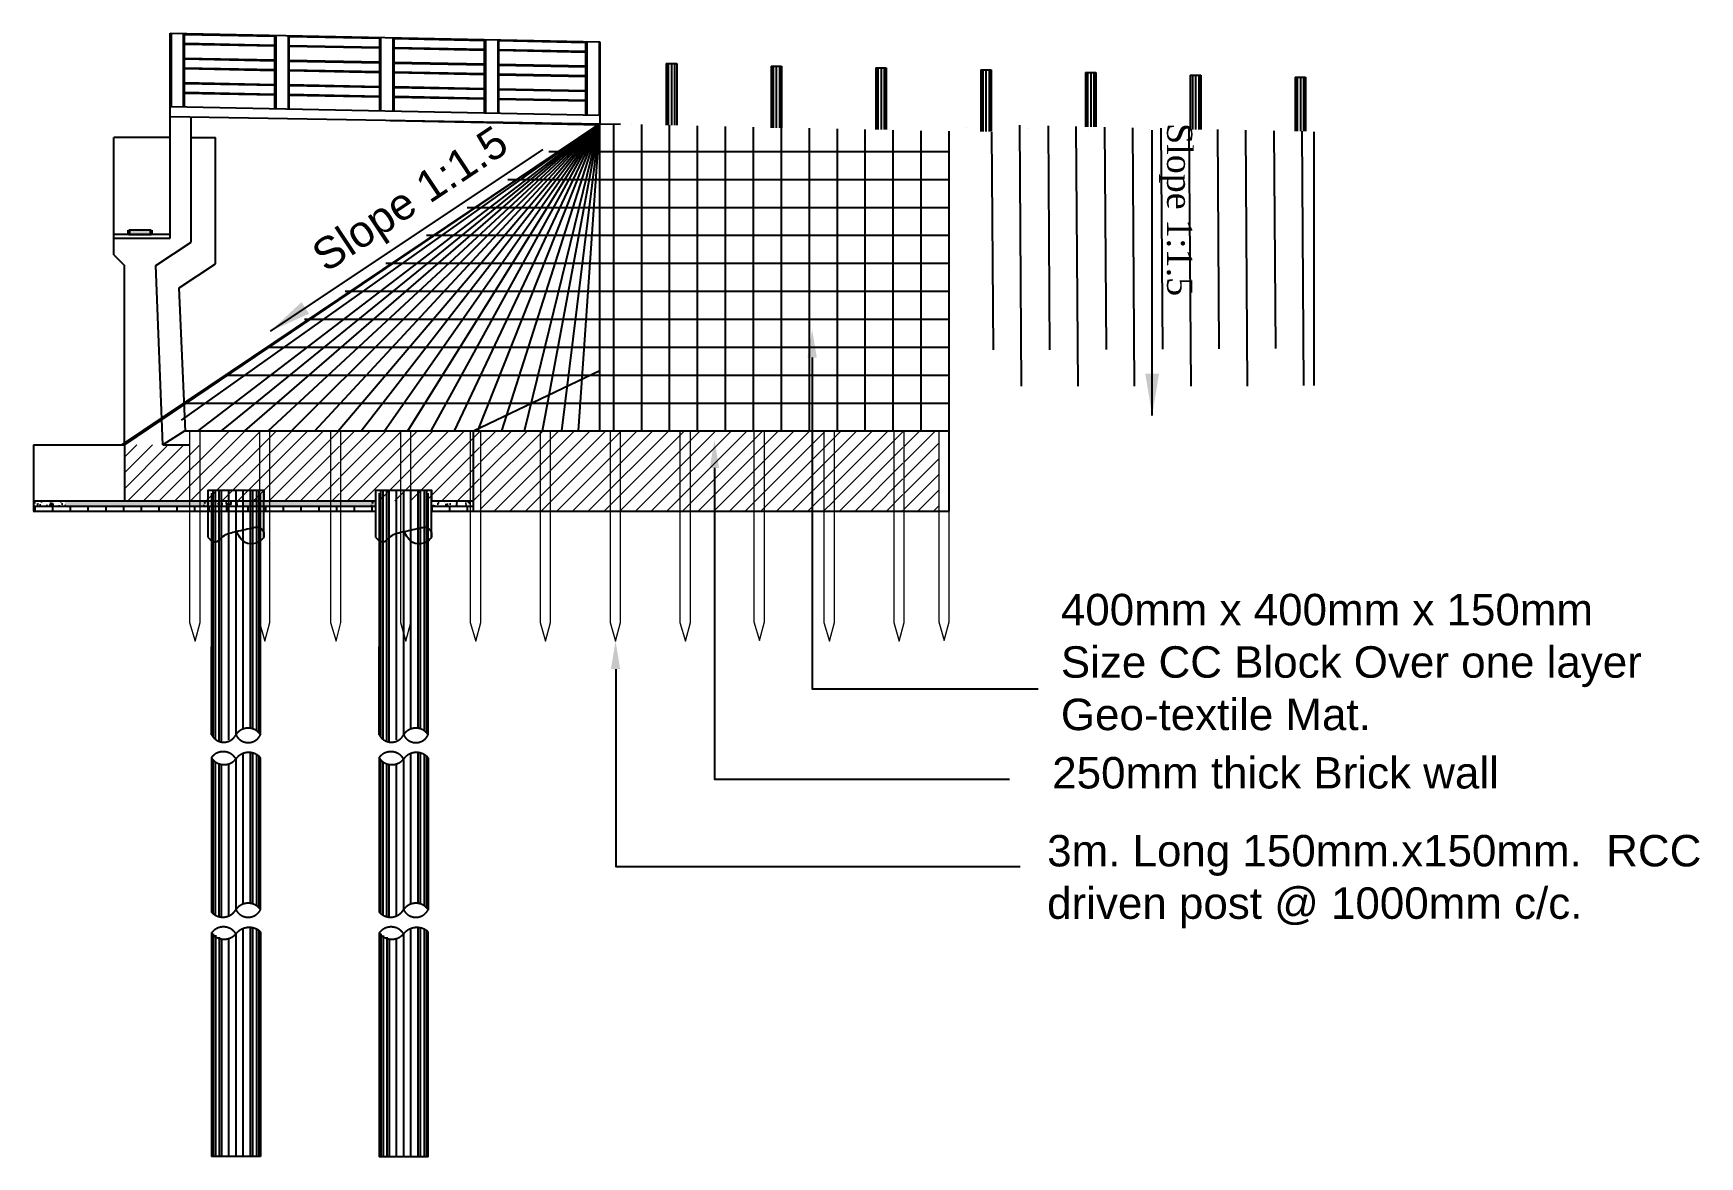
# Model space of a CAD drawing. Header units: millimetres. Extents: x 645430 to 1329725, y -477752 to 44877.
# Drawn here: x 755162 to 779008, y -198815 to -182740 of the extents above; entities that cross this region are included whole.
import ezdxf

# ---------------------------------------------------------------- set-up
doc = ezdxf.new("R2010")
doc.units = ezdxf.units.MM
doc.header["$LTSCALE"] = 250
doc.linetypes.add('ACAD_ISO03W100', pattern=[30, 12, -18])
doc.linetypes.add('DASHED', pattern=[19.05, 12.7, -6.35])
for name, color, linetype in [('Abutment W Line', 200, 'Continuous'), ('Deck Slab', 11, 'Continuous'), ('Dimision', 4, 'Continuous'), ('hatch', 35, 'Continuous'), ('Hatching', 35, 'Continuous'), ('Pile', 11, 'Continuous'), ('Ralling', 6, 'Continuous'), ('Text', 7, 'Continuous')]:
    doc.layers.add(name, color=color, linetype=linetype)
doc.layers.add('Footpath', color=22, linetype='Continuous', lineweight=20)
doc.layers.add('Railing', color=6, linetype='Continuous', lineweight=13)
doc.styles.add('ROMANS', font='arial.ttf', dxfattribs={"height": 200})
doc.styles.get("Standard").update_dxf_attribs({"font": 'times.ttf'})
doc.dimstyles.get("Standard").update_dxf_attribs({"dimtxt": 0.5, "dimasz": 0.18, "dimexe": 0.18, "dimexo": 0.0625, "dimgap": 0.09, "dimtad": 0, "dimtih": 1, "dimtoh": 1, "dimdec": 4, "dimzin": 0, "dimdsep": 46, "dimtxsty": 'Standard', "dimcen": 0.09, "dimadec": 0, "dimazin": 0, "dimtfac": 1, "dimtdec": 4, "dimtofl": 0, "dimtmove": 0, "dimatfit": 3, "dimfxl": 1, "dimtolj": 1, "dimtzin": 0, "dimarcsym": 0})

msp = doc.modelspace()

# ---------------------------------------------------------------- hatches: boundary and pattern name
at = {"layer": 'Deck Slab', "ltscale": 10}
h = msp.add_hatch(color=256, dxfattribs=at)
h.paths.add_polyline_path([(756665.6, -185555.8), (756530.2, -185555.8), (756530.2, -185620.8), (756665.6, -185620.8)])
h.paths.add_polyline_path([(756851, -185555.8), (756665.6, -185555.8), (756665.6, -185620.8), (756851, -185620.8)])
at = {"layer": 'Footpath', "lineweight": 13, "ltscale": 250}
h = msp.add_hatch(dxfattribs=at)
h.set_pattern_fill('ANSI31', color=256, scale=50)
h.set_pattern_definition([(45, (-789376.4, 113262.55), (-112.253202, 112.253202), [])])
h.paths.add_polyline_path([(768118.2, -188427.4), (767619.2, -188427.4), (767619.2, -189577.4), (768118.2, -189577.4)])
h.paths.add_polyline_path([(767607.7, -188427.4), (766619.2, -188427.4), (766619.2, -189577.4), (767607.7, -189577.4)])
h.paths.add_polyline_path([(766301.6, -188427.4), (765619.2, -188427.4), (765619.2, -189577.4), (766301.6, -189577.4)])
h.paths.add_polyline_path([(766616.4, -188440.5), (766301.6, -188427.4), (766301.6, -189577.4), (766616.4, -189590.4)])
h.paths.add_polyline_path([(765619.2, -188427.4), (764558.9, -188427.4), (764558.9, -189577.4), (765619.2, -189577.4)])
h.paths.add_polyline_path([(764558.9, -188427.4), (763558.9, -188427.4), (763558.9, -189577.4), (764558.9, -189577.4)])
h.paths.add_polyline_path([(763558.9, -188427.4), (762558.9, -188427.4), (762558.9, -189577.4), (763558.9, -189577.4)])
h.paths.add_polyline_path([(762558.9, -188427.4), (761558.9, -188427.4), (761558.9, -189577.4), (762558.9, -189577.4)])
h.paths.add_polyline_path([(761547.4, -188430.5), (760558.9, -188427.4), (760558.9, -189429.3), (760856.3, -189429.3), (760856.3, -189427.4), (761547.4, -189430.4)])
h.paths.add_polyline_path([(760558.9, -188427.4), (759558.9, -188427.4), (759558.9, -189427.4), (760056.3, -189427.4), (760056.3, -189429.3), (760558.9, -189429.3)])
h.paths.add_polyline_path([(759542, -188438.4), (758541.8, -188427.4), (758541.8, -189427.4), (759542, -189438.3)])
h.paths.add_polyline_path([(758541.8, -188426.5), (757765.4, -188427.4), (757765.4, -189427.4), (757646.3, -189427.4), (757656.7, -189427.4), (757656.7, -189429.3), (758541.8, -189428.3)])
h.paths.add_polyline_path([(757765.4, -188427.4), (757765.4, -188629.3), (757009.2, -188651.6), (757007.4, -188629.3), (756465.4, -188629.3), (756459.2, -189427.4), (757765.4, -189427.4)])
at = {"layer": 'hatch'}
h = msp.add_hatch(dxfattribs=at)
h.set_pattern_fill('AR-CONC', color=256, style=0)
h.set_pattern_definition([(50, (783478.27, -188196.49), (182.1847, -15.9391), [19.05, -209.55]), (355, (783478.27, -188196.49), (-35.2428, 191.0566), [15.24, -167.64]), (100.451, (783493.46, -188197.81), (146.9425, 175.1167), [16.19, -178.09]), (46.1842, (783478.27, -188145.69), (271.079, -42.0423), [28.575, -314.325]), (96.6356, (783500.86, -188149.2), (237.4042, 247.4256), [24.285, -267.135]), (351.184, (783478.27, -188145.69), (237.4046, 247.425), [22.86, -251.46]), (21, (783503.67, -188158.39), (151.6149, -102.2655), [19.05, -209.55]), (326, (783503.67, -188158.39), (61.802, 184.188), [15.24, -167.64]), (71.4514, (783516.3, -188166.9), (213.4165, 81.9229), [16.19, -178.09]), (37.5, (783478.273, -188196.486), (3.0886, 84.55504), [0, -165.608, 0, -170.18, 0, -168.275]), (7.5, (783478.27, -188196.49), (66.81966, 100.18057), [0, -97.028, 0, -161.798, 0, -64.135]), (327.5, (783421.63, -188196.486), (135.5906, -5.72874), [0, -63.5, 0, -198.12, 0, -262.89]), (317.5, (783396.23, -188196.49), (148.1292, 25.4265), [0, -82.55, 0, -131.572, 0, -186.69])])
h.paths.add_polyline_path([(755617.4, -189504.3), (755617.4, -189429.3), (755162.4, -189429.3), (755162.4, -189504.3)])
h = msp.add_hatch(dxfattribs=at)
h.set_pattern_fill('BRICK', color=256, scale=20, style=0)
h.set_pattern_definition([(0, (783508.27, -188196.49), (0, 127), []), (90, (783508.27, -188196.49), (-254, 2e-14), [127, -127]), (90, (783635.27, -188196.49), (-254, 2e-14), [-127, 127])])
h.paths.add_polyline_path([(755602.3, -189579.3), (755602.3, -189504.3), (755162.4, -189504.3), (755162.4, -189579.3)])
h.paths.add_polyline_path([(757602.4, -189579.3), (757602.4, -189504.3), (755617.4, -189504.3), (755617.4, -189579.3)])
h.paths.add_polyline_path([(758102.4, -189504.3), (758102.4, -189579.3), (759602.5, -189579.3), (759602.5, -189504.3)])
h.paths.add_polyline_path([(760062.4, -189579.3), (760062.4, -189504.3), (759602.5, -189504.3), (759602.5, -189579.3)])
h = msp.add_hatch(dxfattribs=at)
h.set_pattern_fill('AR-CONC', color=256, style=0)
h.set_pattern_definition([(50, (783573.02, -188196.49), (182.1847, -15.9391), [19.05, -209.55]), (355, (783573.02, -188196.49), (-35.2428, 191.0566), [15.24, -167.64]), (100.451, (783588.2, -188197.81), (146.9425, 175.1167), [16.19, -178.09]), (46.1842, (783573.02, -188145.69), (271.079, -42.0423), [28.575, -314.325]), (96.6356, (783595.6, -188149.2), (237.4042, 247.4256), [24.285, -267.135]), (351.184, (783573.02, -188145.69), (237.4046, 247.425), [22.86, -251.46]), (21, (783598.42, -188158.39), (151.6149, -102.2655), [19.05, -209.55]), (326, (783598.42, -188158.39), (61.802, 184.188), [15.24, -167.64]), (71.4514, (783611.05, -188166.9), (213.4165, 81.9229), [16.19, -178.09]), (37.5, (783573.02, -188196.486), (3.0886, 84.55504), [0, -165.608, 0, -170.18, 0, -168.275]), (7.5, (783573.02, -188196.49), (66.81966, 100.18057), [0, -97.028, 0, -161.798, 0, -64.135]), (327.5, (783516.376, -188196.486), (135.5906, -5.72874), [0, -63.5, 0, -198.12, 0, -262.89]), (317.5, (783490.98, -188196.49), (148.1292, 25.4265), [0, -82.55, 0, -131.572, 0, -186.69])])
h.paths.add_polyline_path([(757667.2, -189429.3), (755617.4, -189429.3), (755617.4, -189504.3), (757667.2, -189504.3)])
h.paths.add_polyline_path([(759667.2, -189429.3), (758167.2, -189429.3), (758167.2, -189504.3), (759667.2, -189504.3)])
h.paths.add_polyline_path([(760062.4, -189504.3), (760062.4, -189429.3), (759667.2, -189429.3), (759667.2, -189504.3)])
h = msp.add_hatch(dxfattribs=at)
h.set_pattern_fill('AR-CONC', color=256, style=0)
h.set_pattern_definition([(50, (805571.93, -202539), (182.18467, -15.9391), [19.05, -209.55]), (355, (805571.93, -202539), (-35.2428, 191.05664), [15.24, -167.64]), (100.451, (805587.11, -202540.33), (146.9425, 175.1167), [16.19, -178.09]), (46.1842, (805571.93, -202488.2), (271.079, -42.0423), [28.575, -314.325]), (96.6356, (805594.52, -202491.7), (237.4042, 247.4256), [24.285, -267.135]), (351.184, (805571.93, -202488.2), (237.4046, 247.4251), [22.86, -251.46]), (21, (805597.33, -202500.9), (151.6149, -102.2655), [19.05, -209.55]), (326, (805597.33, -202500.9), (61.802, 184.188), [15.24, -167.64]), (71.4514, (805609.97, -202509.42), (213.4165, 81.92286), [16.19, -178.09]), (37.5, (805571.93, -202539), (3.0886, 84.55504), [0, -165.608, 0, -170.18, 0, -168.275]), (7.5, (805571.93, -202539), (66.81966, 100.18057), [0, -97.028, 0, -161.798, 0, -64.135]), (327.5, (805515.29, -202539), (135.5906, -5.72874), [0, -63.5, 0, -198.12, 0, -262.89]), (317.5, (805489.89, -202539), (148.12918, 25.4265), [0, -82.55, 0, -131.572, 0, -186.69])])
h.paths.add_polyline_path([(760862.4, -189429.3), (760862.4, -189504.3), (761462.5, -189504.3), (761462.5, -189429.3)])
h = msp.add_hatch(dxfattribs=at)
h.set_pattern_fill('BRICK', color=256, scale=20, style=0)
h.set_pattern_definition([(0, (805571.93, -202539), (0, 127), []), (90, (805571.93, -202539), (-254, 2e-14), [127, -127]), (90, (805698.93, -202539), (-254, 2e-14), [-127, 127])])
h.paths.add_polyline_path([(761462.5, -189504.3), (760862.4, -189504.3), (760862.4, -189579.3), (761462.4, -189579.3)])
at = {"layer": 'Pile', "ltscale": 0.2}
h = msp.add_hatch(dxfattribs=at)
h.set_pattern_fill('AR-CONC', color=256, style=0)
h.set_pattern_definition([(50, (803524.93, -202186.38), (182.18467, -15.9391), [19.05, -209.55]), (355, (803524.93, -202186.38), (-35.2428, 191.05664), [15.24, -167.64]), (100.451, (803540.11, -202187.7), (146.9425, 175.1167), [16.19, -178.09]), (46.1842, (803524.93, -202135.58), (271.079, -42.0423), [28.575, -314.325]), (96.6356, (803547.52, -202139.08), (237.4042, 247.4256), [24.285, -267.135]), (351.184, (803524.93, -202135.58), (237.4046, 247.4251), [22.86, -251.46]), (21, (803550.33, -202148.28), (151.6149, -102.2655), [19.05, -209.55]), (326, (803550.33, -202148.28), (61.802, 184.188), [15.24, -167.64]), (71.4514, (803562.97, -202156.8), (213.4165, 81.92286), [16.19, -178.09]), (37.5, (803524.93, -202186.376), (3.0886, 84.55504), [0, -165.608, 0, -170.18, 0, -168.275]), (7.5, (803524.93, -202186.38), (66.81966, 100.18057), [0, -97.028, 0, -161.798, 0, -64.135]), (327.5, (803468.29, -202186.376), (135.5906, -5.72874), [0, -63.5, 0, -198.12, 0, -262.89]), (317.5, (803442.89, -202186.38), (148.12918, 25.4265), [0, -82.55, 0, -131.572, 0, -186.69])])
h.paths.add_polyline_path([(758102.4, -189429.3), (757602.4, -189429.3), (757602.4, -189504.3), (758102.4, -189504.3)])
h = msp.add_hatch(dxfattribs=at)
h.set_pattern_fill('BRICK', color=256, scale=20, style=0)
h.set_pattern_definition([(0, (803524.93, -202186.38), (0, 127), []), (90, (803524.93, -202186.38), (-254, 2e-14), [127, -127]), (90, (803651.93, -202186.38), (-254, 2e-14), [-127, 127])])
h.paths.add_polyline_path([(758102.4, -189504.3), (757602.4, -189504.3), (757602.4, -189579.3), (758102.4, -189579.3)])
h = msp.add_hatch(dxfattribs=at)
h.set_pattern_fill('AR-CONC', color=256, style=0)
h.set_pattern_definition([(50, (805924.93, -202186.38), (182.18467, -15.9391), [19.05, -209.55]), (355, (805924.93, -202186.38), (-35.2428, 191.05664), [15.24, -167.64]), (100.451, (805940.11, -202187.7), (146.9425, 175.1167), [16.19, -178.09]), (46.1842, (805924.93, -202135.58), (271.079, -42.0423), [28.575, -314.325]), (96.6356, (805947.52, -202139.08), (237.4042, 247.4256), [24.285, -267.135]), (351.184, (805924.93, -202135.58), (237.4046, 247.4251), [22.86, -251.46]), (21, (805950.33, -202148.28), (151.6149, -102.2655), [19.05, -209.55]), (326, (805950.33, -202148.28), (61.802, 184.188), [15.24, -167.64]), (71.4514, (805962.97, -202156.8), (213.4165, 81.92286), [16.19, -178.09]), (37.5, (805924.93, -202186.376), (3.0886, 84.55504), [0, -165.608, 0, -170.18, 0, -168.275]), (7.5, (805924.93, -202186.38), (66.81966, 100.18057), [0, -97.028, 0, -161.798, 0, -64.135]), (327.5, (805868.29, -202186.376), (135.5906, -5.72874), [0, -63.5, 0, -198.12, 0, -262.89]), (317.5, (805842.89, -202186.38), (148.12918, 25.4265), [0, -82.55, 0, -131.572, 0, -186.69])])
h.paths.add_polyline_path([(760052.4, -189504.3), (760052.4, -189429.3), (760002.4, -189429.3), (760002.4, -189504.3)])

# ---------------------------------------------------------------- linework, layer by layer
at = {"layer": 'Abutment W Line'}
for p, q in [((757120.3, -183790.2), (757120.3, -182740)), ((757120.3, -183790.2), (757120.3, -182740)), ((757120.3, -182740), (763270.3, -182863.6)), ((757120.3, -183790.2), (757120.3, -182750.6)), ((757120.3, -182750.6), (757120.3, -183790.2)), ((757122.7, -183929.7), (757122.7, -182740)), ((757132.8, -182740.2), (757132.8, -183790.4)), ((757307.8, -182743.7), (757307.8, -183793.9)), ((757320.3, -182744), (757320.3, -183794.2)), ((757320.3, -182756), (758620.3, -182782.1)), ((757320.3, -182882), (758620.3, -182908.2)), ((757320.3, -182894), (758620.3, -182920.2)), ((758620.3, -183820.3), (758620.3, -182770.1)), ((758620.3, -183820.3), (758620.3, -182770.1)), ((758620.3, -183820.3), (758620.3, -182780.8)), ((758620.3, -182780.8), (758620.3, -183820.3)), ((758632.8, -182770.4), (758632.8, -183820.6)), ((758807.8, -182773.9), (758807.8, -183824.1)), ((758820.3, -182774.1), (758820.3, -183824.3)), ((758820.3, -182786.1), (760120.3, -182810.7)), ((760120.3, -183850.4), (760120.3, -182800.3)), ((760120.3, -183850.4), (760120.3, -182800.3)), ((760120.3, -183850.4), (760120.3, -182800.3)), ((760120.3, -182800.3), (760120.3, -183850.4)), ((760132.8, -182800.5), (760132.8, -183850.6)), ((760307.8, -182804), (760307.8, -183854.1)), ((760320.3, -182804.3), (760320.3, -183854.4)), ((760320.3, -182814.7), (761620.2, -182840.7)), ((761620.2, -183880.5), (761620.2, -182830.4)), ((761620.2, -183880.5), (761620.2, -182830.4)), ((761620.2, -183880.5), (761620.2, -182830.4)), ((761620.2, -182830.4), (761620.2, -183880.5)), ((761632.7, -182830.7), (761632.7, -183880.7)), ((761807.7, -182834.2), (761807.7, -183884.2)), ((761820.2, -182834.4), (761820.2, -183884.5)), ((761820.2, -182844.7), (763070.3, -182869.4)), ((763070.3, -183909.6), (763070.3, -182859.6)), ((763082.8, -182859.8), (763082.8, -183909.8)), ((763083, -182859.8), (763083, -183907.9)), ((763257.8, -182863.3), (763257.8, -183913.3)), ((763258, -182863.3), (763258, -183913.2)), ((763270.5, -183896.9), (763270.3, -182863.6)), ((763270.3, -182863.6), (763270.5, -183896.9)), ((757120.3, -182900.7), (757115.6, -182900.5)), ((757320.3, -183106), (758620.3, -183132.1)), ((757320.6, -183094), (758620.5, -183120.1)), ((758820.3, -182912.1), (760120.3, -182936.8)), ((758820.3, -182924.2), (760120.3, -182948.8)), ((758820.3, -183136.1), (760120.3, -183160.7)), ((758820.5, -183124.1), (760120.5, -183148.7)), ((760320.3, -182940.8), (761620.2, -182966.7)), ((760320.3, -182952.8), (761620.2, -182978.7)), ((761820.2, -182970.7), (763070.3, -182995.4)), ((761820.2, -182982.7), (763070.3, -183007.4)), ((757320.3, -183232), (758620.3, -183258.2)), ((757320.3, -183244), (758620.3, -183270.2)), ((758820.3, -183262.1), (760120.3, -183286.8)), ((758820.3, -183274.2), (760120.3, -183298.8)), ((760320.3, -183164.7), (761620.2, -183190.7)), ((760320.3, -183290.8), (761620.2, -183316.7)), ((760320.3, -183302.8), (761620.2, -183328.7)), ((760320.5, -183152.7), (761620.5, -183178.7)), ((761820.2, -183194.7), (763070.3, -183219.4)), ((761820.2, -183320.7), (763070.3, -183345.4)), ((761820.2, -183332.7), (763070.3, -183357.4)), ((761820.5, -183182.7), (763070.3, -183207.4)), ((757320.3, -183456), (758620.3, -183482.1)), ((757320.3, -183582), (758620.3, -183608.2)), ((757320.3, -183594), (758620.3, -183620.2)), ((757320.6, -183444), (758620.5, -183470.1)), ((758820.3, -183486.1), (760120.3, -183510.7)), ((758820.3, -183612.1), (760120.3, -183636.8)), ((758820.5, -183474.1), (760120.5, -183498.7)), ((760320.3, -183514.7), (761620.2, -183540.7)), ((760320.5, -183502.7), (761620.5, -183528.7)), ((761820.2, -183544.7), (763070.3, -183569.4)), ((761820.5, -183532.7), (763070.3, -183557.4)), ((763270.5, -183913.6), (757120.3, -183790.2)), ((758820.3, -183624.2), (760120.3, -183648.8)), ((760320.3, -183640.8), (761620.2, -183666.7)), ((760320.3, -183652.8), (761620.2, -183678.7)), ((761820.2, -183670.7), (763070.3, -183695.4)), ((761820.2, -183682.7), (763070.3, -183707.4)), ((757120.3, -185672.7), (757122.7, -183929.7)), ((757281.1, -188276), (763268.2, -184032.6)), ((757420.3, -184226.5), (757422.7, -183934.8)), ((763270.5, -183896.9), (763268.2, -184033.3)), ((757120.3, -184232.5), (756315.3, -184232.5)), ((756315.3, -185911.3), (756315.3, -184232.5)), ((757420.3, -185729.6), (757420.3, -184229.5)), ((757770.3, -186038), (757770.3, -184232.5)), ((757120.3, -185675.7), (756315.3, -185675.7)), ((756851, -185555.8), (756530.1, -185555.8)), ((756915.7, -186061.3), (757420.3, -185729.6)), ((756465.4, -188629.3), (756465.4, -186061.3)), ((757015.4, -188626.3), (756915.7, -186061.3)), ((757248.7, -186380.9), (757770.3, -186038)), ((757340.8, -188436.1), (757248.7, -186380.9)), ((757330.4, -188429.3), (757015.4, -188626.3)), ((757330.4, -188429.3), (761465.5, -188429.3)), ((755165.4, -188629.3), (756465.4, -188629.3)), ((757015.2, -188626.3), (757391.9, -188626.3)), ((755162.4, -189429.3), (760062.4, -189429.3)), ((755162.4, -189504.3), (760062.4, -189504.3)), ((760862.4, -189429.3), (761462.5, -189429.3)), ((760862.4, -189504.3), (761462.5, -189504.3)), ((755162.4, -189579.3), (760062.4, -189579.3)), ((760862.4, -189579.3), (761462.4, -189579.3))]:
    msp.add_line(p, q, dxfattribs=at)
at = {"layer": 'Abutment W Line', "linetype": 'ACAD_ISO03W100'}
msp.add_line((763270.4, -184056.2), (757120.3, -183923.2), dxfattribs=at)
at = {"layer": 'Abutment W Line', "ltscale": 10}
for p, q in [((763468.2, -188430.1), (763468.2, -184046.5)), ((763868.2, -188430.1), (763868.2, -184046.5)), ((764268.2, -188430.1), (764268.2, -184055.2)), ((764668.2, -188430.1), (764668.2, -184063.8)), ((765068.2, -188430.1), (765068.2, -184072.5)), ((765468.2, -188430.1), (765468.2, -184081.1)), ((765868.2, -188430.1), (765868.2, -184089.7)), ((766268.2, -188430.1), (766268.2, -184098.4)), ((766668.2, -188430.1), (766668.2, -184107)), ((767068.2, -188430.1), (767068.2, -184115.6)), ((767468.2, -188430.1), (767468.2, -184124.3)), ((767868.2, -188430.1), (767868.2, -184132.9)), ((768268.2, -189579.3), (768268.2, -184139.9)), ((768268.2, -188430.1), (768268.2, -184141.6)), ((768268.2, -189579.3), (768268.2, -184145.9)), ((762539.8, -184430.1), (768268.2, -184430.1)), ((761953.8, -184830.1), (768268.2, -184830.1)), ((761371.9, -185230.1), (768268.2, -185230.1)), ((760790, -185630.1), (768268.2, -185630.1)), ((760208.1, -186030.1), (768268.2, -186030.1)), ((759626.2, -186430.1), (768268.2, -186430.1)), ((759044.3, -186830.1), (768268.2, -186830.1)), ((758541.9, -187230.1), (768268.2, -187230.1)), ((757937.3, -187630.1), (768268.2, -187630.1)), ((757332.7, -188030.1), (768268.2, -188030.1)), ((761465.5, -188429.3), (768268.2, -188429.3)), ((756465.4, -188629.3), (756465.4, -189429.3)), ((761462.4, -189579.3), (768268.2, -189579.3))]:
    msp.add_line(p, q, dxfattribs=at)
at = {"layer": 'Abutment W Line', "ltscale": 10, "elevation": 0}
for points in [[(763268.2, -184032.6), (756425.7, -188630.1)], [(763268.2, -184032.6), (756465.4, -188629.3)], [(763565.3, -184038.3), (763565.3, -184038.3)], [(761462.4, -188429.3), (763268.2, -187566.8)], [(758412.8, -198814.3), (757712.8, -198814.3)], [(760812.4, -198814.7), (760112.4, -198814.7)]]:
    msp.add_lwpolyline(points, dxfattribs=at)
at = {"layer": 'Abutment W Line', "elevation": 0}
for points in [[(757122.7, -183929.7), (763565.3, -184038.3)], [(757520.8, -188430.1), (763268.2, -184032.6)], [(757854.4, -188430.1), (763268.2, -184032.6)], [(758188, -188430.1), (763268.2, -184032.6)], [(758521.6, -188430.1), (763268.2, -184032.6)], [(758855.2, -188430.1), (763268.2, -184032.6)], [(759188.8, -188430.1), (763268.2, -184032.6)], [(759522.4, -188430.1), (763268.2, -184032.6)], [(759856, -188430.1), (763268.2, -184032.6)], [(760189.6, -188430.1), (763268.2, -184032.6)], [(760523.2, -188430.1), (763268.2, -184032.6)], [(760856.8, -188430.1), (763268.2, -184032.6)], [(761190.4, -188430.1), (763268.2, -184032.6)], [(761525.4, -188430.1), (763268.2, -184032.6)], [(761865, -188430.1), (763268.2, -184032.6)], [(762191.2, -188430.1), (763268.2, -184032.6)], [(762448.3, -188429.3), (763268.2, -184032.6)], [(762725.9, -188429.3), (763268.2, -184032.6)], [(762964.5, -188429.3), (763268.2, -184032.6)], [(763268.2, -188430.1), (763268.2, -184032.6)], [(763268.2, -187419.8), (763268.2, -184033.3)], [(757420.3, -184229.5), (757770.3, -184229.5)], [(757120.3, -185620.8), (756315.3, -185620.8)], [(756315.3, -185911.3), (756465.4, -186061.3)], [(761462.4, -189579.3), (761462.4, -188429.3)], [(755165.4, -188629.3), (755165.4, -189579.3)]]:
    msp.add_lwpolyline(points, dxfattribs=at)
at = {"layer": 'Dimision', "color": 7, "lineweight": 50}
for p, q in [((756530.1, -185555.8), (756530.1, -185620.8)), ((756851, -185555.8), (756851, -185620.8))]:
    msp.add_line(p, q, dxfattribs=at)
at = {"layer": 'Dimision', "ltscale": 0.5, "elevation": 0}
msp.add_lwpolyline([(756530.1, -185620.8), (756851, -185620.8)], dxfattribs=at)
at = {"layer": 'Dimision', "ltscale": 5, "elevation": 0}
for points in [[(766307.7, -187380.4), (766307.7, -192118.6), (769540, -192118.6)], [(764909.8, -188959.3), (764909.8, -193411.8), (769131.4, -193411.8)], [(763497.2, -191836.6), (763497.2, -194660.9), (769283.4, -194660.9)]]:
    msp.add_lwpolyline(points, dxfattribs=at)
at = {"layer": 'Dimision', "ltscale": 5}
for points in [[(766241.1, -187380.4, 0), (766307.7, -186980.4, 0), (766374.4, -187380.4, 0)], [(764843.1, -188959.3, 0), (764909.8, -188559.3, 0), (764976.4, -188959.3, 0)], [(763427.4, -191836.6), (763494.1, -191436.6), (763560.8, -191836.6)]]:
    msp.add_solid(points, dxfattribs=at)
at = {"layer": 'hatch', "ltscale": 10}
for p, q in [((764249.2, -183171.5), (764249.2, -184053.9)), ((764294.2, -183171.5), (764294.2, -184053.5)), ((764339.2, -183171.5), (764339.2, -184053.2)), ((765749.2, -183209.7), (765749.2, -184092.1)), ((765794.2, -183209.7), (765794.2, -184091.8)), ((765839.2, -183209.7), (765839.2, -184091.4)), ((767249.2, -183233.7), (767249.2, -184116.1)), ((767294.2, -183233.7), (767294.2, -184115.7)), ((767339.2, -183233.7), (767339.2, -184115.4)), ((768749.2, -183263.3), (768749.2, -184145.7)), ((768794.2, -183263.3), (768794.2, -184145.3)), ((768839.2, -183263.3), (768839.2, -184144.9)), ((770249.2, -183302), (770249.2, -184078.4)), ((770294.2, -183302), (770294.2, -184078)), ((770339.2, -183302), (770339.2, -184077.6)), ((771749.2, -183339.2), (771749.2, -184115.6)), ((771794.2, -183339.2), (771794.2, -184115.2)), ((771839.2, -183339.2), (771839.2, -184114.9)), ((773249.2, -183365.7), (773249.2, -184142)), ((773294.2, -183365.7), (773294.2, -184141.7)), ((773339.2, -183365.7), (773339.2, -184141.3)), ((769683.3, -184064.5), (769705.3, -187266.8)), ((770491.5, -184081.9), (770513.4, -187262.4)), ((768875.1, -184153), (768897.2, -187271.2)), ((771299.7, -184099.4), (771321.5, -187257.9)), ((772107.9, -184116.8), (772129.5, -187253.5)), ((772916.1, -184134.3), (772937.6, -187249)), ((773489.1, -184147.8), (773489.1, -187779.1))]:
    msp.add_line(p, q, dxfattribs=at)
at = {"layer": 'hatch', "ltscale": 3}
for p, q in [((757712.8, -192777.1), (757712.8, -191519.2)), ((757733.6, -192809.3), (757733.6, -191519.2)), ((757767.2, -192842.4), (757767.2, -191519.2)), ((757821.5, -192872.1), (757821.5, -191519.2)), ((757855.2, -192878.3), (757855.2, -191519.2)), ((757959.3, -192850.5), (757959.3, -191519.2)), ((760112.4, -192777.5), (760112.4, -191519.6)), ((760133.2, -192809.7), (760133.2, -191519.6)), ((760166.8, -192842.9), (760166.8, -191519.6)), ((760221.1, -192872.5), (760221.1, -191519.6)), ((760254.8, -192878.8), (760254.8, -191519.6)), ((760358.9, -192850.9), (760358.9, -191519.6))]:
    msp.add_line(p, q, dxfattribs=at)
at = {"layer": 'hatch', "ltscale": 10, "elevation": 0}
for points in [[(769305.3, -187787.4), (769279.2, -184055.7)], [(770113.4, -187787.4), (770087.4, -184073.2)], [(770921.5, -187787.4), (770895.6, -184090.6)], [(771729.6, -187787.4), (771703.8, -184108.1)], [(772537.7, -187787.4), (772512, -184125.5)], [(773345.7, -187780.7), (773320.2, -184140.4)]]:
    msp.add_lwpolyline(points, dxfattribs=at)
at = {"layer": 'Hatching', "ltscale": 3}
for p, q in [((757712.8, -189321), (757712.8, -192777.1)), ((757733.6, -191519.2), (757733.6, -189282.6)), ((757767.2, -191519.2), (757767.2, -189282.6)), ((757821.5, -191519.2), (757821.5, -189282.6)), ((757855.2, -191519.2), (757855.2, -189282.6)), ((757959.3, -191519.2), (757959.3, -189282.6)), ((758062.8, -192778.6), (758062.8, -189282.6)), ((758166.3, -192694.5), (758166.3, -189282.6)), ((758270.4, -192684.8), (758270.4, -189282.6)), ((758304.1, -192689.8), (758304.1, -189282.6)), ((758358.5, -192720.8), (758358.5, -189282.6)), ((758392, -192750.3), (758392, -189282.6)), ((758412.8, -192777.1), (758412.8, -189321)), ((760112.4, -189321.4), (760112.4, -192777.5)), ((760133.2, -191519.6), (760133.2, -189283.1)), ((760166.8, -191519.6), (760166.8, -189283.1)), ((760221.1, -191519.6), (760221.1, -189283.1)), ((760254.8, -191519.6), (760254.8, -189283.1)), ((760358.9, -191519.6), (760358.9, -189283.1)), ((760462.4, -192779.1), (760462.4, -189283.1)), ((760565.9, -192694.9), (760565.9, -189283.1)), ((760670.1, -192685.3), (760670.1, -189283.1)), ((760703.8, -192690.2), (760703.8, -189283.1)), ((760758.1, -192721.2), (760758.1, -189283.1)), ((760791.7, -192750.8), (760791.7, -189283.1)), ((760812.4, -192777.5), (760812.4, -189321.4)), ((757712.8, -193109.5), (757712.8, -195320.6)), ((757733.6, -195332.6), (757733.6, -193135.7)), ((757812.8, -193030.2), (757812.8, -193030.5)), ((758062.8, -195281.8), (758062.8, -193121.6)), ((758166.3, -195205.7), (758166.3, -193044.7)), ((758270.4, -195187.9), (758270.4, -193033.5)), ((758304.1, -195204.2), (758304.1, -193039)), ((758358.5, -195231.8), (758358.5, -193061.7)), ((758392, -195258.2), (758392, -193085.5)), ((758412.8, -195279.7), (758412.8, -193105.7)), ((760112.4, -193110), (760112.4, -195321.1)), ((760133.2, -195333.1), (760133.2, -193136.1)), ((760212.4, -193030.7), (760212.4, -193031)), ((760462.4, -195282.3), (760462.4, -193122.1)), ((760565.9, -195206.1), (760565.9, -193045.1)), ((760670.1, -195188.3), (760670.1, -193033.9)), ((760703.8, -195204.7), (760703.8, -193039.5)), ((760758.1, -195232.3), (760758.1, -193062.2)), ((760791.7, -195258.6), (760791.7, -193086)), ((760812.4, -193106.1), (760812.4, -195280.1)), ((760812.4, -195280.1), (760812.4, -193106.1)), ((757767.2, -195354.1), (757767.2, -193165)), ((757821.5, -195376.3), (757821.5, -193194.4)), ((757855.2, -195386.6), (757855.2, -193201.6)), ((757959.3, -195361.8), (757959.3, -193193.9)), ((760166.8, -195354.6), (760166.8, -193165.5)), ((760221.1, -195376.8), (760221.1, -193194.9)), ((760254.8, -195387), (760254.8, -193202)), ((760358.9, -195362.3), (760358.9, -193194.4)), ((758270.4, -198814.3), (758270.4, -195536.1)), ((758287.8, -195380), (758287.8, -195380.2)), ((760670.1, -198814.7), (760670.1, -195536.5)), ((760687.4, -195380.5), (760687.4, -195380.7)), ((757712.8, -195606.2), (757712.8, -198814.3)), ((757733.6, -195624.4), (757733.6, -198814.3)), ((757767.2, -195647), (757767.2, -198814.3)), ((757821.5, -195671.6), (757821.5, -198814.3)), ((757855.2, -195694.4), (757855.2, -198814.3)), ((757959.3, -198814.3), (757959.3, -195687.4)), ((758062.8, -198814.3), (758062.8, -195624)), ((758166.3, -198814.3), (758166.3, -195557.3)), ((758304.1, -198814.3), (758304.1, -195545.1)), ((758358.5, -198814.3), (758358.5, -195564)), ((758392, -198814.3), (758392, -195581.9)), ((758412.8, -195595.9), (758412.8, -198814.3)), ((760112.4, -195606.7), (760112.4, -198814.7)), ((760133.2, -195624.8), (760133.2, -198814.7)), ((760166.8, -195647.5), (760166.8, -198814.7)), ((760221.1, -195672.1), (760221.1, -198814.7)), ((760254.8, -195694.8), (760254.8, -198814.7)), ((760358.9, -198814.7), (760358.9, -195687.9)), ((760462.4, -198814.7), (760462.4, -195624.4)), ((760565.9, -198814.7), (760565.9, -195557.7)), ((760703.8, -198814.7), (760703.8, -195545.5)), ((760758.1, -198814.7), (760758.1, -195564.5)), ((760791.7, -198814.7), (760791.7, -195582.4)), ((760812.4, -198814.7), (760812.4, -195596.4))]:
    msp.add_line(p, q, dxfattribs=at)
at = {"layer": 'Hatching', "lineweight": 9, "ltscale": 3, "elevation": 0}
for points in [[(757398, -188429.3), (757398, -191170.2), (757477, -191437), (757548, -191170.2), (757548, -188429.3)], [(758398, -188429), (758398, -191169.8), (758477, -191436.6), (758548, -191169.8), (758548, -188429)], [(759415, -188429.3), (759415, -191170.2), (759494.1, -191437), (759565, -191170.2), (759565, -188429.3)], [(760415, -188429), (760415, -191169.8), (760494.1, -191436.6), (760565, -191169.8), (760565, -188429)], [(761415, -188429.3), (761415, -191170.2), (761494.1, -191437), (761565, -191170.2), (761565, -188429.3)], [(762415, -188429), (762415, -191169.8), (762494.1, -191436.6), (762565, -191169.8), (762565, -188429)], [(763415, -188429), (763415, -191169.8), (763494.1, -191436.6), (763565, -191169.8), (763565, -188429.3)], [(764415, -188429), (764415, -191169.8), (764494.1, -191436.6), (764565, -191169.8), (764565, -188429)], [(765475.3, -188429.3), (765475.3, -191161.6), (765554.4, -191428.4), (765625.3, -191161.6), (765625.3, -188429.3)], [(766475.3, -188429), (766475.3, -191169.8), (766554.4, -191436.6), (766625.3, -191169.8), (766625.3, -188429)], [(767475.3, -188429), (767475.3, -191169.8), (767554.4, -191436.6), (767625.3, -191169.8), (767625.3, -188429)], [(768118.2, -188429.3), (768118.2, -191161.6), (768197.3, -191428.4), (768268.2, -191161.6), (768268.2, -188429.3)]]:
    msp.add_lwpolyline(points, dxfattribs=at)
at = {"layer": 'Pile'}
for p, q in [((758462.8, -189955.1), (758462.8, -189278.8)), ((760862.4, -189955.5), (760862.4, -189279.3))]:
    msp.add_line(p, q, dxfattribs=at)
at = {"layer": 'Pile', "elevation": 0}
for points in [[(757662.8, -189428.8), (757662.8, -189278.8), (758462.8, -189278.8), (758462.8, -189428.8)], [(760062.4, -189429.3), (760062.4, -189279.3), (760862.4, -189279.3), (760862.4, -189429.3)], [(757662.8, -189955.1), (757662.8, -189428.8)], [(760062.4, -189955.5), (760062.4, -189429.3)]]:
    msp.add_lwpolyline(points, dxfattribs=at)
at = {"layer": 'Pile', "linetype": 'DASHED', "ltscale": 5, "elevation": 0}
for points in [[(757712.8, -192777.1, 0.6098288), (758061.4, -192777.1, -0.5401567), (758412.8, -192777.1, -0.6372069), (758061.4, -192777.1)], [(760112.4, -192777.5, 0.6098288), (760461, -192777.5, -0.5401567), (760812.4, -192777.5, -0.6372069), (760461, -192777.5)], [(758412.8, -193105.7, 0.4723994), (758061.4, -193122.8, -0.5154135), (757709.8, -193104.8, -0.5349827), (758061.4, -193122.8)], [(760812.4, -193106.1, 0.4723994), (760461, -193123.2, -0.5154135), (760109.4, -193105.3, -0.5349827), (760461, -193123.2)], [(757712.8, -195315.3, 0.5050835), (758061.4, -195279.7, -0.5233169), (758412.8, -195279.7, -0.6192314), (758061.4, -195279.7)], [(760112.4, -195315.8, 0.5050835), (760461, -195280.1, -0.5233169), (760812.4, -195280.1, -0.6192314), (760461, -195280.1)], [(758412.8, -195595.9, 0.4200269), (758061.4, -195625.4, -0.4779555), (757712.8, -195613, -0.527947), (758061.4, -195625.4)], [(760812.4, -195596.4, 0.4200269), (760461, -195625.8, -0.4779555), (760112.4, -195613.5, -0.527947), (760461, -195625.8)]]:
    msp.add_lwpolyline(points, format="xyb", dxfattribs=at)
at = {"layer": 'Pile'}
for points in [[(757662.8, -189954.8), (757787.3, -190013.3), (757829.6, -189982.4), (757875.7, -189938.4), (758068.5, -189868.5), (758318.9, -189812.3), (758392.6, -189810.4), (758462.8, -189924.8), (758345.5, -190037), (758192.2, -190024.7), (758068.5, -189868.5)], [(760062.4, -189955.3), (760186.9, -190013.8), (760229.3, -189982.9), (760275.3, -189938.8), (760468.2, -189869), (760718.5, -189812.8), (760792.2, -189810.8), (760862.4, -189925.3), (760745.1, -190037.4), (760591.8, -190025.2), (760468.2, -189869)]]:
    msp.add_spline(points, degree=3, dxfattribs=at)
at = {"layer": 'Railing', "ltscale": 0.5, "const_width": 0.02, "elevation": 0}
msp.add_lwpolyline([(763544.5, -184037.9), (773489.1, -184146.6)], dxfattribs=at)
at = {"layer": 'Ralling'}
for p, q in [((764219.2, -183171.5), (764369.2, -183171.5)), ((764219.2, -183171.5), (764219.2, -184054.1)), ((764369.2, -183171.5), (764369.2, -184052.9)), ((765719.2, -183209.7), (765869.2, -183209.7)), ((765719.2, -183209.7), (765719.2, -184092.4)), ((765869.2, -183209.7), (765869.2, -184091.1)), ((767219.2, -183233.7), (767219.2, -184116.3)), ((767219.2, -183233.7), (767369.2, -183233.7)), ((767369.2, -183233.7), (767369.2, -184115.1)), ((768719.2, -183263.3), (768719.2, -184145.9)), ((768719.2, -183263.3), (768869.2, -183263.3)), ((768869.2, -183263.3), (768869.2, -184144.7)), ((770219.2, -183302), (770219.2, -184078.6)), ((770219.2, -183302), (770369.2, -183302)), ((770369.2, -183302), (770369.2, -184077.4)), ((771719.2, -183339.2), (771719.2, -184115.8)), ((771719.2, -183339.2), (771869.2, -183339.2)), ((771869.2, -183339.2), (771869.2, -184114.6)), ((773219.2, -183365.7), (773219.2, -184142.3)), ((773219.2, -183365.7), (773369.2, -183365.7)), ((773369.2, -183365.7), (773369.2, -184141.1))]:
    msp.add_line(p, q, dxfattribs=at)

# ---------------------------------------------------------------- texts
at = {"insert": (771747.5, -186501), "char_height": 360, "width": 7083.035, "attachment_point": 3, "rotation": 270}
msp.add_mtext(' Slope 1:1.5', dxfattribs=at)
at = {"layer": 'Text', "insert": (761748.3, -184035.5), "char_height": 450, "width": 5493.395, "attachment_point": 3, "rotation": 33.63502, "style": 'ROMANS'}
msp.add_mtext(' Slope 1:1.5', dxfattribs=at)
at = {"layer": 'Text', "ltscale": 5, "char_height": 450, "attachment_point": 1, "rotation": 0.00167, "style": 'ROMANS'}
for s, insert, width in [('400mm x 400mm x 150mm Size CC Block Over one layer Geo-textile Mat.', (769866.9, -190760.9), 8644.324), ('250mm thick Brick wall', (769743, -193096.1), 13478.615), ('3m. Long 150mm.x150mm.  RCC driven post @ 1000mm c/c.', (769670.4, -194211.3), 9339.498)]:
    msp.add_mtext(s, dxfattribs=dict(at, insert=insert, width=width))

# ---------------------------------------------------------------- leaders
for points in [[(771173.3, -188211), (771173.3, -184125)], [(758554.4, -187002), (762459, -184404.4)]]:
    msp.add_leader(points, dimstyle='Standard', override={"dimasz": 600, "dimfxl": 65, "dimfxlon": 1})

doc.saveas('drawing.dxf')
